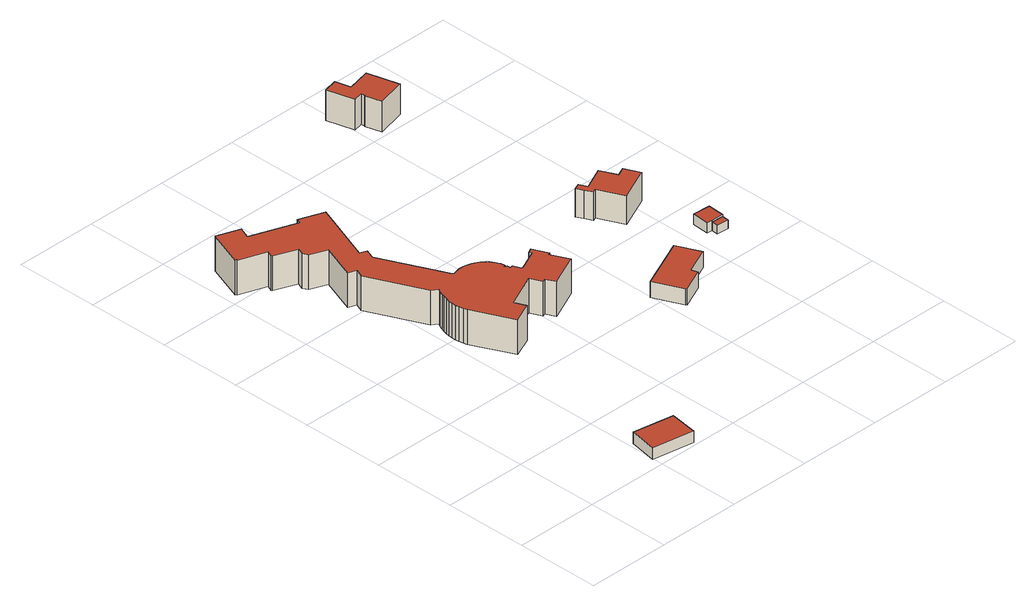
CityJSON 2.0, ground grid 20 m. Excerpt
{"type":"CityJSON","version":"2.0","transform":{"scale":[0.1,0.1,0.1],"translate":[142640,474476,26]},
"CityObjects":{
"building1":{"type":"Building","attributes":{"b3_dak_type":"multiple horizontal","b3_h_dak_50p":29.52,"b3_h_dak_70p":29.56,"b3_h_dak_max":29.75,"b3_h_dak_min":29.37,"b3_h_maaiveld":26.71,"b3_kas_warenhuis":false,"b3_mutatie_ahn3_ahn4":false,"b3_reconstructie_onvolledig":false,"b3_rmse_lod12":0.0861,"b3_rmse_lod13":0.0861,"b3_rmse_lod22":0.0854,"b3_val3dity_lod12":"[]","b3_val3dity_lod13":"[]","b3_val3dity_lod22":"[]","b3_volume_lod12":191.24,"b3_volume_lod13":191.24,"b3_volume_lod22":191.24,"geconstateerd":false,"oorspronkelijkbouwjaar":2010,"status":"Pand in gebruik"},"children":["building1-1"]},
"building1-1":{"type":"BuildingPart","parents":["building1"],"geometry":[{"type":"Solid","lod":"1.2","boundaries":[[[[0,1,2,3]],[[4,0,3,5]],[[5,3,2,6]],[[6,2,1,7]],[[7,1,0,4]],[[7,4,5,6]]]],"semantics":{"surfaces":[{"type":"GroundSurface"},{"type":"WallSurface","on_footprint_edge":true},{"type":"RoofSurface"}],"values":[[0,1,1,1,1,2]]}}]},
"building2":{"type":"Building","attributes":{"b3_dak_type":"slanted","b3_h_dak_50p":34.52,"b3_h_dak_70p":36.05,"b3_h_dak_max":64.23,"b3_h_dak_min":29.9,"b3_h_maaiveld":28.44,"b3_kas_warenhuis":false,"b3_mutatie_ahn3_ahn4":false,"b3_reconstructie_onvolledig":false,"b3_rmse_lod12":11.5,"b3_rmse_lod13":1.46,"b3_rmse_lod22":0.404,"b3_val3dity_lod12":"[]","b3_val3dity_lod13":"[]","b3_val3dity_lod22":"[]","b3_volume_lod12":6057.66,"b3_volume_lod13":9913.01,"b3_volume_lod22":9569.54,"geconstateerd":false,"oorspronkelijkbouwjaar":1933,"status":"Pand in gebruik"},"children":["building2-1"]},
"building2-1":{"type":"BuildingPart","parents":["building2"],"geometry":[{"type":"Solid","lod":"1.2","boundaries":[[[[8,9,10,11,12,13,14,15,16,17,18,19,20,21,22,23,24,25,26,27,28,29,30,31,32,33,34,35,36,37,38,39,40,41,42,43,44,45,46,47,48,49,50,51,52,53,54,55,56,57,58,59,60,61,62,63,64,65,66,67,68,69,70,71,72,73,74,75,76,77,78,79,80,81,82,83,84,85,86,87,88]],[[89,15,14,90]],[[91,12,11,92]],[[93,52,51,94]],[[95,87,86,96]],[[97,67,66,98]],[[98,66,65,99]],[[99,65,64,100]],[[101,73,72,102]],[[90,14,13,103]],[[104,58,57,105]],[[105,57,56,106]],[[106,56,55,107]],[[108,35,34,109]],[[110,36,35,108]],[[111,47,46,112]],[[113,43,42,114]],[[115,53,52,93]],[[94,51,50,116]],[[116,50,49,117]],[[118,8,88,119]],[[119,88,87,95]],[[117,49,48,120]],[[120,48,47,111]],[[114,42,41,121]],[[122,18,17,123]],[[124,45,44,125]],[[121,41,40,126]],[[112,46,45,124]],[[125,44,43,113]],[[127,30,29,128]],[[129,37,36,110]],[[130,38,37,129]],[[131,27,26,132]],[[133,32,31,134]],[[135,25,24,136]],[[134,31,30,127]],[[136,24,23,137]],[[138,22,21,139]],[[128,29,28,140]],[[141,20,19,142]],[[140,28,27,131]],[[139,21,20,141]],[[142,19,18,122]],[[132,26,25,135]],[[137,23,22,138]],[[143,16,15,89]],[[144,59,58,104]],[[145,60,59,144]],[[146,61,60,145]],[[147,68,67,97]],[[148,62,61,146]],[[149,63,62,148]],[[100,64,63,149]],[[123,17,16,143]],[[103,13,12,91]],[[150,69,68,147]],[[151,10,9,152]],[[92,11,10,151]],[[153,78,77,154]],[[155,79,78,153]],[[102,72,71,156]],[[157,82,81,158]],[[159,74,73,101]],[[96,86,85,160]],[[161,80,79,155]],[[160,85,84,162]],[[162,84,83,163]],[[164,70,69,150]],[[165,76,75,166]],[[154,77,76,165]],[[166,75,74,159]],[[156,71,70,164]],[[167,33,32,133]],[[107,55,54,168]],[[168,54,53,115]],[[126,40,39,169]],[[158,81,80,161]],[[163,83,82,157]],[[109,34,33,167]],[[169,39,38,130]],[[152,9,8,118]],[[152,118,119,95,96,160,162,163,157,158,161,155,153,154,165,166,159,101,102,156,164,150,147,97,98,99,100,149,148,146,145,144,104,105,106,107,168,115,93,94,116,117,120,111,112,124,125,113,114,121,126,169,130,129,110,108,109,167,133,134,127,128,140,131,132,135,136,137,138,139,141,142,122,123,143,89,90,103,91,92,151]]]],"semantics":{"surfaces":[{"type":"GroundSurface"},{"type":"WallSurface","on_footprint_edge":true},{"type":"RoofSurface"}],"values":[[0,1,1,1,1,1,1,1,1,1,1,1,1,1,1,1,1,1,1,1,1,1,1,1,1,1,1,1,1,1,1,1,1,1,1,1,1,1,1,1,1,1,1,1,1,1,1,1,1,1,1,1,1,1,1,1,1,1,1,1,1,1,1,1,1,1,1,1,1,1,1,1,1,1,1,1,1,1,1,1,1,1,2]]}}]},
"building3":{"type":"Building","attributes":{"b3_dak_type":"slanted","b3_h_dak_50p":32.18,"b3_h_dak_70p":32.44,"b3_h_dak_max":33.04,"b3_h_dak_min":30.9,"b3_h_maaiveld":28.5,"b3_kas_warenhuis":false,"b3_mutatie_ahn3_ahn4":false,"b3_reconstructie_onvolledig":false,"b3_rmse_lod12":0.521,"b3_rmse_lod13":0.521,"b3_rmse_lod22":0.0516,"b3_val3dity_lod12":"[]","b3_val3dity_lod13":"[]","b3_val3dity_lod22":"[]","b3_volume_lod12":368.82,"b3_volume_lod13":368.82,"b3_volume_lod22":343.82,"geconstateerd":false,"oorspronkelijkbouwjaar":1931,"status":"Pand in gebruik"},"children":["building3-1"]},
"building3-1":{"type":"BuildingPart","parents":["building3"],"geometry":[{"type":"Solid","lod":"1.2","boundaries":[[[[170,171,172,173,174,175,176]],[[177,175,174,178]],[[179,176,175,177]],[[180,171,170,181]],[[178,174,173,182]],[[182,173,172,183]],[[183,172,171,180]],[[181,170,176,179]],[[181,179,177,178,182,183,180]]]],"semantics":{"surfaces":[{"type":"GroundSurface"},{"type":"WallSurface","on_footprint_edge":true},{"type":"RoofSurface"}],"values":[[0,1,1,1,1,1,1,1,2]]}}]},
"building4":{"type":"Building","attributes":{"b3_dak_type":"slanted","b3_h_dak_50p":34.35,"b3_h_dak_70p":35.23,"b3_h_dak_max":37.51,"b3_h_dak_min":30.18,"b3_h_maaiveld":28.39,"b3_kas_warenhuis":false,"b3_mutatie_ahn3_ahn4":false,"b3_reconstructie_onvolledig":false,"b3_rmse_lod12":1.89,"b3_rmse_lod13":1.89,"b3_rmse_lod22":0.08,"b3_val3dity_lod12":"[]","b3_val3dity_lod13":"[]","b3_val3dity_lod22":"[]","b3_volume_lod12":475.75,"b3_volume_lod13":475.75,"b3_volume_lod22":406.3,"geconstateerd":false,"oorspronkelijkbouwjaar":1931,"status":"Pand in gebruik"},"children":["building4-1"]},
"building4-1":{"type":"BuildingPart","parents":["building4"],"geometry":[{"type":"Solid","lod":"1.2","boundaries":[[[[184,185,186,187,188,189,190,191,192,193,194]],[[195,185,184,196]],[[197,186,185,195]],[[198,191,190,199]],[[200,192,191,198]],[[201,187,186,197]],[[196,184,194,202]],[[203,193,192,200]],[[202,194,193,203]],[[204,189,188,205]],[[199,190,189,204]],[[205,188,187,201]],[[205,201,197,195,196,202,203,200,198,199,204]]]],"semantics":{"surfaces":[{"type":"GroundSurface"},{"type":"WallSurface","on_footprint_edge":true},{"type":"RoofSurface"}],"values":[[0,1,1,1,1,1,1,1,1,1,1,1,2]]}}]},
"building5":{"type":"Building","attributes":{"b3_dak_type":"multiple horizontal","b3_h_dak_50p":29.38,"b3_h_dak_70p":29.44,"b3_h_dak_max":29.59,"b3_h_dak_min":29.12,"b3_h_maaiveld":27.27,"b3_kas_warenhuis":false,"b3_mutatie_ahn3_ahn4":false,"b3_reconstructie_onvolledig":false,"b3_rmse_lod12":0.118,"b3_rmse_lod13":0.118,"b3_rmse_lod22":0.0583,"b3_val3dity_lod12":"[]","b3_val3dity_lod13":"[]","b3_val3dity_lod22":"[]","b3_volume_lod12":9.71,"b3_volume_lod13":9.71,"b3_volume_lod22":9.45,"geconstateerd":false,"oorspronkelijkbouwjaar":1956,"status":"Pand in gebruik"},"children":["building5-1"]},
"building5-1":{"type":"BuildingPart","parents":["building5"],"geometry":[{"type":"Solid","lod":"1.2","boundaries":[[[[206,207,208,209]],[[210,208,207,211]],[[212,209,208,210]],[[213,206,209,212]],[[211,207,206,213]],[[211,213,212,210]]]],"semantics":{"surfaces":[{"type":"GroundSurface"},{"type":"WallSurface","on_footprint_edge":true},{"type":"RoofSurface"}],"values":[[0,1,1,1,1,2]]}}]},
"building6":{"type":"Building","attributes":{"b3_dak_type":"multiple horizontal","b3_h_dak_50p":29.62,"b3_h_dak_70p":29.84,"b3_h_dak_max":30.26,"b3_h_dak_min":29.12,"b3_h_maaiveld":27.28,"b3_kas_warenhuis":false,"b3_mutatie_ahn3_ahn4":false,"b3_reconstructie_onvolledig":false,"b3_rmse_lod12":0.352,"b3_rmse_lod13":0.352,"b3_rmse_lod22":0.0441,"b3_val3dity_lod12":"[]","b3_val3dity_lod13":"[]","b3_val3dity_lod22":"[]","b3_volume_lod12":42.99,"b3_volume_lod13":42.99,"b3_volume_lod22":40.46,"geconstateerd":false,"oorspronkelijkbouwjaar":1956,"status":"Pand in gebruik"},"children":["building6-1"]},
"building6-1":{"type":"BuildingPart","parents":["building6"],"geometry":[{"type":"Solid","lod":"1.2","boundaries":[[[[214,215,208,207,216]],[[217,208,215,218]],[[219,207,208,217]],[[220,214,216,221]],[[221,216,207,219]],[[218,215,214,220]],[[218,220,221,219,217]]]],"semantics":{"surfaces":[{"type":"GroundSurface"},{"type":"WallSurface","on_footprint_edge":true},{"type":"RoofSurface"}],"values":[[0,1,1,1,1,1,2]]}}]},
"building7":{"type":"Building","attributes":{"b3_dak_type":"slanted","b3_h_dak_50p":33.29,"b3_h_dak_70p":34.34,"b3_h_dak_max":35.99,"b3_h_dak_min":29.44,"b3_h_maaiveld":26.98,"b3_kas_warenhuis":false,"b3_mutatie_ahn3_ahn4":false,"b3_reconstructie_onvolledig":false,"b3_rmse_lod12":2.19,"b3_rmse_lod13":1.33,"b3_rmse_lod22":0.0269,"b3_val3dity_lod12":"[]","b3_val3dity_lod13":"[]","b3_val3dity_lod22":"[]","b3_volume_lod12":548.55,"b3_volume_lod13":535.58,"b3_volume_lod22":456.14,"geconstateerd":false,"oorspronkelijkbouwjaar":1968,"status":"Pand in gebruik"},"children":["building7-1"]},
"building7-1":{"type":"BuildingPart","parents":["building7"],"geometry":[{"type":"Solid","lod":"1.2","boundaries":[[[[222,223,224,225,226,227,228,229,230,231]],[[232,224,223,233]],[[234,225,224,232]],[[235,222,231,236]],[[236,231,230,237]],[[238,229,228,239]],[[239,228,227,240]],[[237,230,229,238]],[[240,227,226,241]],[[241,226,225,234]],[[233,223,222,235]],[[233,235,236,237,238,239,240,241,234,232]]]],"semantics":{"surfaces":[{"type":"GroundSurface"},{"type":"WallSurface","on_footprint_edge":true},{"type":"RoofSurface"}],"values":[[0,1,1,1,1,1,1,1,1,1,1,2]]}}]}
},
"vertices":[
[308,75,7],[298,8,7],[199,25,7],[211,92,7],[308,75,35],[211,92,35],[199,25,35],[298,8,35],
[255,995,24],[200,847,24],[216,841,24],[208,818,24],[278,664,24],[283,662,24],[289,664,24],[295,665,24],[300,666,24],[306,666,24],[312,666,24],[318,665,24],[324,663,24],[330,661,24],[335,659,24],[341,656,24],[346,653,24],[351,649,24],[355,645,24],[359,641,24],[362,636,24],[366,631,24],[368,626,24],[371,620,24],[372,614,24],[373,609,24],[369,608,24],[374,604,24],[374,602,24],[375,596,24],[381,598,24],[382,597,24],[389,579,24],[393,579,24],[441,601,24],[438,607,24],[450,613,24],[466,576,24],[461,574,24],[481,531,24],[404,496,24],[393,519,24],[386,516,24],[373,544,24],[292,506,24],[302,482,24],[303,479,24],[254,457,24],[209,554,24],[207,563,24],[205,572,24],[204,581,24],[204,591,24],[205,600,24],[207,609,24],[209,619,24],[212,627,24],[216,636,24],[221,644,24],[206,653,24],[145,788,24],[153,807,24],[134,814,24],[165,898,24],[124,913,24],[118,926,24],[124,942,24],[71,962,24],[71,963,24],[69,964,24],[75,978,24],[11,1002,24],[12,1004,24],[8,1005,24],[40,1092,24],[41,1092,24],[41,1093,24],[95,1073,24],[84,1046,24],[192,1006,24],[196,1017,24],[295,665,108],[289,664,108],[278,664,108],[208,818,108],[292,506,108],[373,544,108],[192,1006,108],[84,1046,108],[206,653,108],[221,644,108],[216,636,108],[212,627,108],[118,926,108],[124,913,108],[283,662,108],[205,572,108],[207,563,108],[209,554,108],[254,457,108],[374,604,108],[369,608,108],[374,602,108],[481,531,108],[461,574,108],[438,607,108],[441,601,108],[302,482,108],[386,516,108],[393,519,108],[255,995,108],[196,1017,108],[404,496,108],[393,579,108],[312,666,108],[306,666,108],[466,576,108],[450,613,108],[389,579,108],[368,626,108],[366,631,108],[375,596,108],[381,598,108],[359,641,108],[355,645,108],[372,614,108],[371,620,108],[351,649,108],[346,653,108],[341,656,108],[335,659,108],[330,661,108],[362,636,108],[324,663,108],[318,665,108],[300,666,108],[204,581,108],[204,591,108],[205,600,108],[145,788,108],[207,609,108],[209,619,108],[153,807,108],[216,841,108],[200,847,108],[75,978,108],[69,964,108],[11,1002,108],[165,898,108],[40,1092,108],[8,1005,108],[124,942,108],[95,1073,108],[12,1004,108],[41,1093,108],[41,1092,108],[134,814,108],[71,963,108],[71,962,108],[373,609,108],[303,479,108],[382,597,108],
[581,408,25],[704,463,25],[729,406,25],[666,378,25],[672,363,25],[613,337,25],[612,339,25],[613,337,64],[672,363,64],[612,339,64],[704,463,64],[581,408,64],[666,378,64],[729,406,64],
[703,682,24],[694,678,24],[686,696,24],[678,713,24],[692,719,24],[701,700,24],[755,725,24],[773,685,24],[794,695,24],[811,658,24],[731,622,24],[694,678,93],[703,682,93],[686,696,93],[773,685,93],[755,725,93],[794,695,93],[678,713,93],[731,622,93],[811,658,93],[701,700,93],[692,719,93],
[845,481,13],[846,496,13],[875,495,13],[874,479,13],[875,495,34],[846,496,34],[874,479,34],[845,481,34],
[836,538,13],[878,535,13],[833,497,13],[875,495,38],[878,535,38],[846,496,38],[836,538,38],[833,497,38],
[635,1210,10],[624,1249,10],[626,1249,10],[624,1259,10],[602,1254,10],[584,1319,10],[618,1326,10],[627,1290,10],[683,1303,10],[703,1227,10],[626,1249,84],[624,1249,84],[624,1259,84],[635,1210,84],[703,1227,84],[683,1303,84],[627,1290,84],[618,1326,84],[584,1319,84],[602,1254,84]
]}
